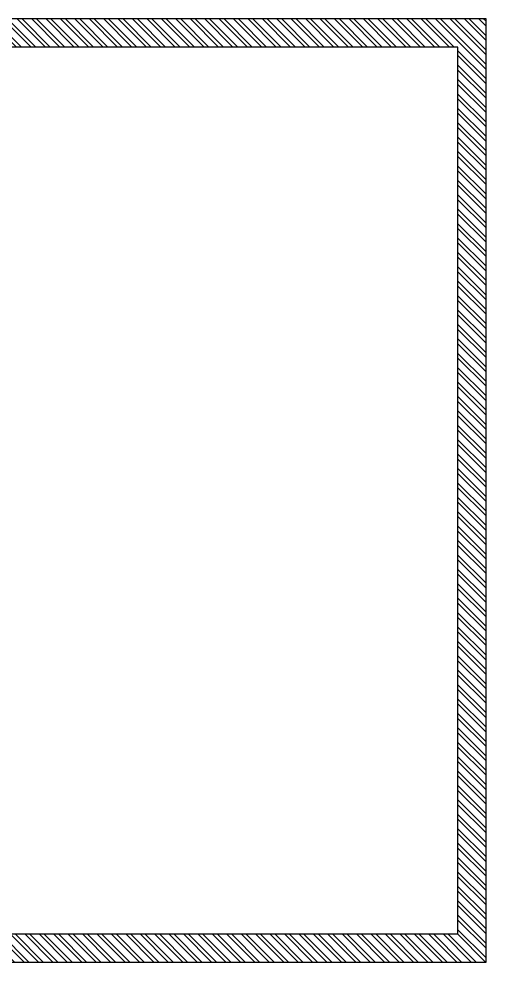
# Model space of a CAD drawing. Header units: feet. Extents: x 2754213 to 2776359, y -5767125 to -5759417.
# Drawn here: x 2772546 to 2776359, y -5767125 to -5759417 of the extents above; entities that cross this region are included whole.
import ezdxf

# ---------------------------------------------------------------- set-up
doc = ezdxf.new("R2010")
doc.units = ezdxf.units.FT
doc.header["$LTSCALE"] = 33
doc.header["$MEASUREMENT"] = 0
doc.layers.add('A-WALL', color=1, linetype='Continuous')
doc.layers.add('LENS_DIMENSION', color=193, linetype='Continuous', lineweight=0)
doc.layers.add('LN-HATCH', color=251, linetype='Continuous', lineweight=0)

# ---------------------------------------------------------------- blocks, each defined once
blk = doc.blocks.new('A$Ce8050de2')
at = {"layer": 'LN-HATCH'}
h = blk.add_hatch(dxfattribs=at)
h.set_pattern_fill('ANSI32', color=256, scale=222, angle=-90)
h.set_pattern_definition([(315, (-3180735.66, 5457392.19), (58.8666395, 58.8666395), []), (315, (-3180735.66, 5457352.94), (58.8666395, 58.8666395), [])])
h.paths.add_polyline_path([(-14381, 7478), (-14381, 7708), (-21001, 7708), (-21001, 7478), (-16495, 7478), (-16445, 7478)])
h.paths.add_polyline_path([(-14041, 7708), (-14041, 7478), (-9156, 7478), (-9156, 7708)])
h.paths.add_polyline_path([(-21021, 1818), (-21021, 1578), (-17924, 1578), (-17924, 1818)])
h.paths.add_polyline_path([(-17599, 1798), (-17599, 1578), (-14386, 1578), (-14386, 1798)])
h.paths.add_polyline_path([(-14041, 1808), (-14041, 1578), (-9121, 1578), (-9121, 1808)])
h.paths.add_polyline_path([(-7107, 1670), (-7107, 1041), (-6954, 1041), (-6954, 1808), (-8826, 1808), (-8826, 1670)])
h.paths.add_polyline_path([(-8891, 1299), (-9121, 1299), (-9121, 55), (-7119, 55), (-6966, 55), (-6137, 55), (-5877, 55), (-5877, 299.5), (-5877, 410), (-6137, 410), (-6137, 285), (-6966, 285), (-7119, 285), (-8891, 285)])
h.paths.add_polyline_path([(-4564, 230), (-4564, 0), (0, 0), (0, 7708), (-8661, 7708), (-8661, 7478), (-230, 7478), (-230, 230)])
at = {"layer": 'A-WALL'}
for p, q in [((0, 7708), (-8661, 7708)), ((0, 0), (0, 7708)), ((-230, 7478), (-8661, 7478)), ((-230, 230), (-230, 7478)), ((-4564, 230), (-230, 230)), ((-4564, 0), (0, 0))]:
    blk.add_line(p, q, dxfattribs=at)

msp = doc.modelspace()

# ---------------------------------------------------------------- linework, layer by layer
at = {"layer": 'LENS_DIMENSION'}
msp.add_lwpolyline([(2770855, -5766839.6), (2771475, -5766839.6), (2771475, -5766714.6), (2771795, -5766714.6), (2771795, -5766894.6), (2776129, -5766894.6), (2776129, -5759646.6), (2772455, -5759646.6), (2772455, -5762596.6), (2770855, -5762596.6)], close=True, dxfattribs=at)

# ---------------------------------------------------------------- block references
msp.add_blockref('A$Ce8050de2', (2776359, -5767124.6), dxfattribs=at)

doc.saveas('drawing.dxf')
